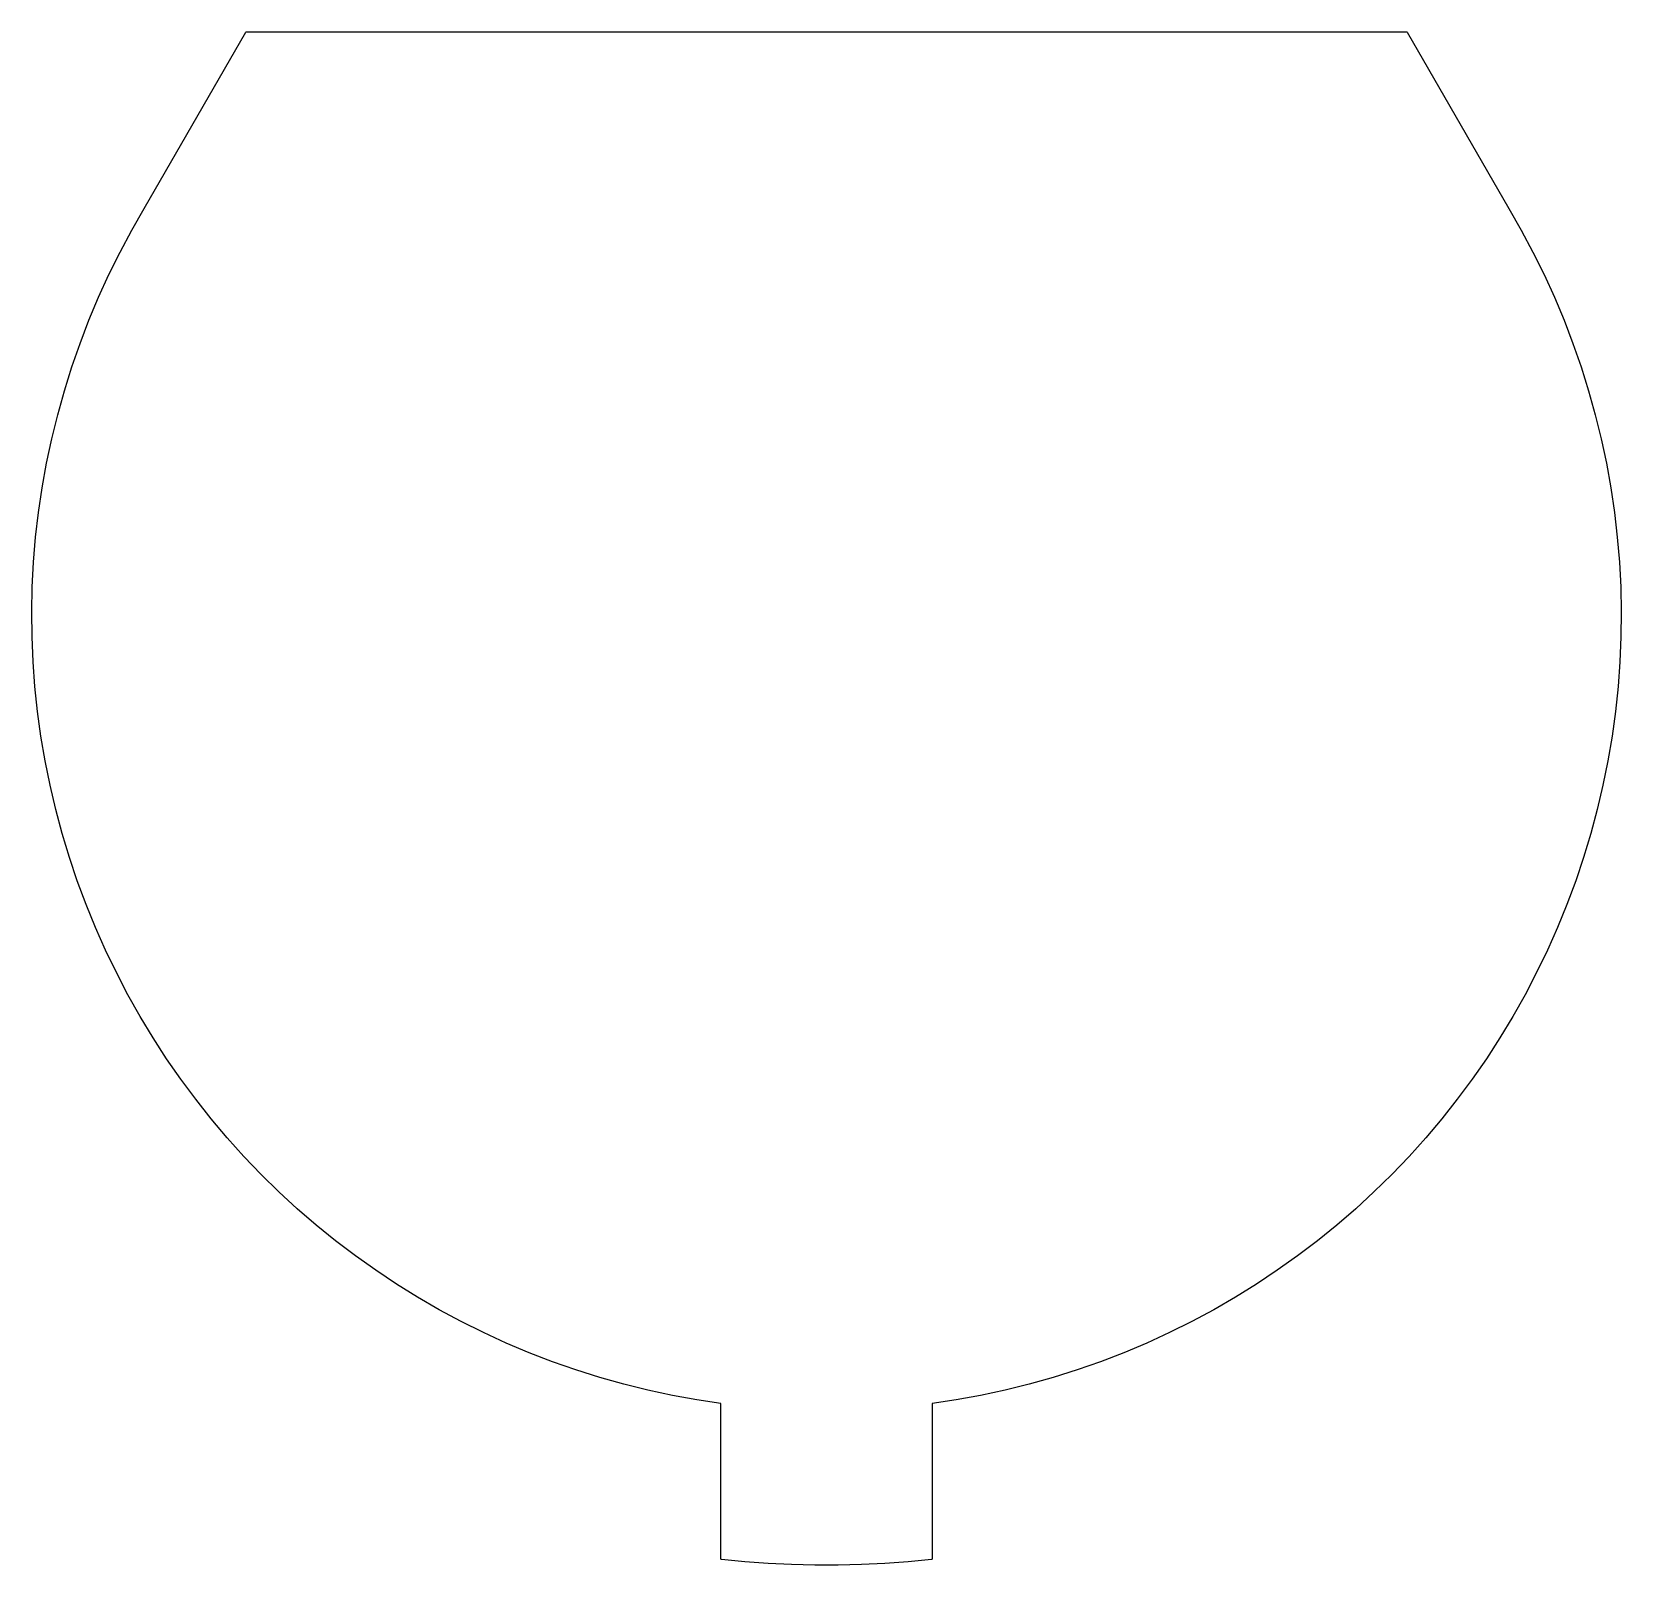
# Model space of a CAD drawing. Header units: inches. Extents: x 4.65 to 7.73, y -5.22 to -2.26.
import ezdxf

# ---------------------------------------------------------------- set-up
doc = ezdxf.new("R2010")
doc.units = ezdxf.units.IN
doc.header["$MEASUREMENT"] = 0
doc.layers.add('Edge.Cuts', color=254, linetype='CONTINUOUS', true_color=0xd0d2cd)

msp = doc.modelspace()

# ---------------------------------------------------------------- linework, layer by layer
at = {"layer": 'Edge.Cuts', "linetype": 'CONTINUOUS'}
for p, q in [((4.8679, -2.5973), (5.0648, -2.2564)), ((5.0648, -2.2564), (5.0653, -2.2558)), ((5.0653, -2.2558), (5.0655, -2.2557)), ((5.0655, -2.2557), (5.0657, -2.2555)), ((5.0657, -2.2555), (5.0665, -2.2554)), ((5.0665, -2.2554), (7.3091, -2.2554)), ((7.3091, -2.2554), (7.3099, -2.2555)), ((7.3099, -2.2555), (7.3101, -2.2557)), ((7.3101, -2.2557), (7.3103, -2.2558)), ((7.3103, -2.2558), (7.3108, -2.2564)), ((7.3108, -2.2564), (7.5077, -2.5973)), ((4.8439, -2.6391), (4.8679, -2.5973)), ((4.8679, -2.5973), (4.8679, -2.5973)), ((4.8713, -2.5993), (4.8713, -2.5993)), ((4.8713, -2.5993), (4.8713, -2.5993)), ((7.5043, -2.5993), (7.5043, -2.5993)), ((7.5043, -2.5993), (7.5043, -2.5993)), ((7.5077, -2.5973), (7.5077, -2.5973)), ((7.5077, -2.5973), (7.5317, -2.6391)), ((4.8211, -2.6816), (4.8439, -2.6391)), ((7.5317, -2.6391), (7.5545, -2.6816)), ((4.7997, -2.7249), (4.8211, -2.6816)), ((7.5545, -2.6816), (7.5759, -2.7249)), ((4.7796, -2.7687), (4.7997, -2.7249)), ((7.5759, -2.7249), (7.596, -2.7687)), ((4.761, -2.8132), (4.7796, -2.7687)), ((7.596, -2.7687), (7.6146, -2.8132)), ((4.7437, -2.8583), (4.761, -2.8132)), ((7.6146, -2.8132), (7.6319, -2.8583)), ((4.7279, -2.9038), (4.7437, -2.8583)), ((7.6319, -2.8583), (7.6477, -2.9038)), ((4.7135, -2.9499), (4.7279, -2.9038)), ((7.6477, -2.9038), (7.6621, -2.9499)), ((4.7005, -2.9963), (4.7135, -2.9499)), ((7.6621, -2.9499), (7.6751, -2.9963)), ((4.689, -3.0432), (4.7005, -2.9963)), ((7.6751, -2.9963), (7.6866, -3.0432)), ((4.679, -3.0904), (4.689, -3.0432)), ((7.6866, -3.0432), (7.6966, -3.0904)), ((4.6705, -3.1379), (4.679, -3.0904)), ((7.6966, -3.0904), (7.7051, -3.1379)), ((4.6635, -3.1856), (4.6705, -3.1379)), ((7.7051, -3.1379), (7.7121, -3.1856)), ((4.6579, -3.2335), (4.6635, -3.1856)), ((7.7121, -3.1856), (7.7176, -3.2335)), ((4.6539, -3.2816), (4.6579, -3.2335)), ((7.7176, -3.2335), (7.7217, -3.2816)), ((4.6514, -3.3298), (4.6539, -3.2816)), ((7.7217, -3.2816), (7.7242, -3.3298)), ((4.6504, -3.378), (4.6514, -3.3298)), ((7.7242, -3.3298), (7.7252, -3.378)), ((4.6509, -3.4262), (4.6504, -3.378)), ((7.7252, -3.378), (7.7247, -3.4262)), ((4.653, -3.4744), (4.6509, -3.4262)), ((7.7247, -3.4262), (7.7226, -3.4744)), ((4.6565, -3.5225), (4.653, -3.4744)), ((7.7226, -3.4744), (7.7191, -3.5225)), ((4.6615, -3.5705), (4.6565, -3.5225)), ((7.7191, -3.5225), (7.7141, -3.5705)), ((4.6681, -3.6183), (4.6615, -3.5705)), ((7.7141, -3.5705), (7.7075, -3.6183)), ((4.6761, -3.6659), (4.6681, -3.6183)), ((7.7075, -3.6183), (7.6995, -3.6659)), ((4.6857, -3.7131), (4.6761, -3.6659)), ((7.6995, -3.6659), (7.6899, -3.7131)), ((4.6967, -3.7601), (4.6857, -3.7131)), ((7.6899, -3.7131), (7.6789, -3.7601)), ((4.7092, -3.8067), (4.6967, -3.7601)), ((7.6789, -3.7601), (7.6664, -3.8067)), ((4.7231, -3.8529), (4.7092, -3.8067)), ((7.6664, -3.8067), (7.6525, -3.8529)), ((4.7385, -3.8986), (4.7231, -3.8529)), ((7.6525, -3.8529), (7.6371, -3.8986)), ((4.7553, -3.9438), (4.7385, -3.8986)), ((7.6371, -3.8986), (7.6203, -3.9438)), ((4.7735, -3.9885), (4.7553, -3.9438)), ((7.6203, -3.9438), (7.6021, -3.9885)), ((4.7931, -4.0326), (4.7735, -3.9885)), ((7.6021, -3.9885), (7.5825, -4.0326)), ((4.8141, -4.076), (4.7931, -4.0326)), ((7.5825, -4.0326), (7.5615, -4.076)), ((4.8364, -4.1188), (4.8141, -4.076)), ((7.5615, -4.076), (7.5392, -4.1188)), ((4.8601, -4.1608), (4.8364, -4.1188)), ((7.5392, -4.1188), (7.5155, -4.1608)), ((4.885, -4.2021), (4.8601, -4.1608)), ((7.5155, -4.1608), (7.4906, -4.2021)), ((4.9113, -4.2425), (4.885, -4.2021)), ((7.4906, -4.2021), (7.4643, -4.2425)), ((4.9388, -4.2822), (4.9113, -4.2425)), ((7.4643, -4.2425), (7.4368, -4.2822)), ((4.9675, -4.3209), (4.9388, -4.2822)), ((7.4368, -4.2822), (7.4081, -4.3209)), ((4.9975, -4.3587), (4.9675, -4.3209)), ((7.4081, -4.3209), (7.3781, -4.3587)), ((5.0286, -4.3956), (4.9975, -4.3587)), ((7.3781, -4.3587), (7.347, -4.3956)), ((5.0608, -4.4315), (5.0286, -4.3956)), ((7.347, -4.3956), (7.3147, -4.4315)), ((5.0942, -4.4663), (5.0608, -4.4315)), ((7.3147, -4.4315), (7.2814, -4.4663)), ((5.1286, -4.5001), (5.0942, -4.4663)), ((7.2814, -4.4663), (7.2469, -4.5001)), ((5.1641, -4.5328), (5.1286, -4.5001)), ((7.2469, -4.5001), (7.2115, -4.5328)), ((5.2006, -4.5643), (5.1641, -4.5328)), ((7.2115, -4.5328), (7.175, -4.5643)), ((5.2381, -4.5947), (5.2006, -4.5643)), ((7.175, -4.5643), (7.1375, -4.5947)), ((5.2765, -4.6239), (5.2381, -4.5947)), ((7.1375, -4.5947), (7.0991, -4.6239)), ((5.3158, -4.6519), (5.2765, -4.6239)), ((7.0991, -4.6239), (7.0598, -4.6519)), ((5.3559, -4.6786), (5.3158, -4.6519)), ((7.0598, -4.6519), (7.0197, -4.6786)), ((5.3969, -4.7041), (5.3559, -4.6786)), ((5.4386, -4.7283), (5.3969, -4.7041)), ((6.9787, -4.7041), (6.9369, -4.7283)), ((7.0197, -4.6786), (6.9787, -4.7041)), ((5.4811, -4.7511), (5.4386, -4.7283)), ((6.9369, -4.7283), (6.8945, -4.7511)), ((5.5243, -4.7726), (5.4811, -4.7511)), ((6.8945, -4.7511), (6.8513, -4.7726)), ((5.5682, -4.7927), (5.5243, -4.7726)), ((5.6126, -4.8115), (5.5682, -4.7927)), ((6.8074, -4.7927), (6.763, -4.8115)), ((6.8513, -4.7726), (6.8074, -4.7927)), ((5.6576, -4.8288), (5.6126, -4.8115)), ((6.763, -4.8115), (6.718, -4.8288)), ((5.7031, -4.8447), (5.6576, -4.8288)), ((5.7492, -4.8592), (5.7031, -4.8447)), ((6.6724, -4.8447), (6.6264, -4.8592)), ((6.718, -4.8288), (6.6724, -4.8447)), ((5.7956, -4.8723), (5.7492, -4.8592)), ((5.8424, -4.8838), (5.7956, -4.8723)), ((5.8896, -4.8939), (5.8424, -4.8838)), ((6.5332, -4.8838), (6.486, -4.8939)), ((6.58, -4.8723), (6.5332, -4.8838)), ((6.6264, -4.8592), (6.58, -4.8723)), ((5.9371, -4.9025), (5.8896, -4.8939)), ((5.9831, -4.9094), (5.9371, -4.9025)), ((5.9831, -5.2095), (5.9831, -4.9094)), ((6.4385, -4.9025), (6.3925, -4.9094)), ((6.3925, -4.9094), (6.3925, -5.2095)), ((6.486, -4.8939), (6.4385, -4.9025)), ((5.9831, -5.2098), (5.9831, -5.2095)), ((5.9831, -5.2099), (5.9831, -5.2098)), ((5.9832, -5.21), (5.9831, -5.2099)), ((5.9832, -5.2103), (5.9832, -5.21)), ((5.9834, -5.2105), (5.9832, -5.2103)), ((5.9837, -5.211), (5.9834, -5.2105)), ((5.9841, -5.2112), (5.9837, -5.211)), ((5.9843, -5.2114), (5.9841, -5.2112)), ((5.9845, -5.2114), (5.9843, -5.2114)), ((5.9848, -5.2115), (5.9845, -5.2114)), ((6.0298, -5.2159), (5.9848, -5.2115)), ((6.0749, -5.2193), (6.0298, -5.2159)), ((6.12, -5.2215), (6.0749, -5.2193)), ((6.1652, -5.2226), (6.12, -5.2215)), ((6.2104, -5.2226), (6.1652, -5.2226)), ((6.2556, -5.2215), (6.2104, -5.2226)), ((6.3007, -5.2193), (6.2556, -5.2215)), ((6.3458, -5.2159), (6.3007, -5.2193)), ((6.3908, -5.2115), (6.3458, -5.2159)), ((6.3911, -5.2114), (6.3908, -5.2115)), ((6.3913, -5.2114), (6.3911, -5.2114)), ((6.3915, -5.2112), (6.3913, -5.2114)), ((6.3919, -5.211), (6.3915, -5.2112)), ((6.3922, -5.2105), (6.3919, -5.211)), ((6.3924, -5.2103), (6.3922, -5.2105)), ((6.3925, -5.2099), (6.3924, -5.21)), ((6.3924, -5.21), (6.3924, -5.2103)), ((6.3925, -5.2095), (6.3925, -5.2098)), ((6.3925, -5.2098), (6.3925, -5.2099))]:
    msp.add_line(p, q, dxfattribs=at)

doc.saveas('drawing.dxf')
